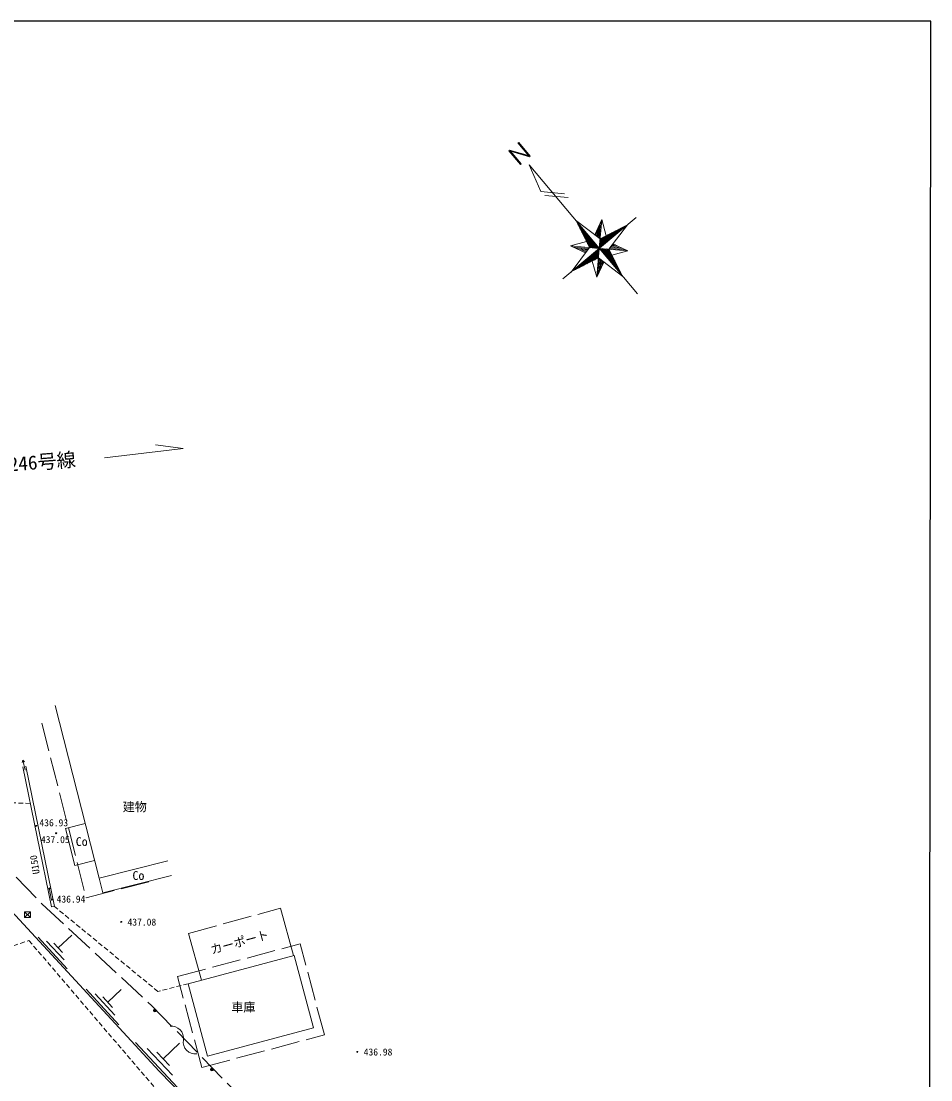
# Model space of a CAD drawing. Units: millimetres, scale not verified. Extents: x 5000 to 205306, y 4475 to 143512.
# Drawn here: x 157922 to 205306, y 88368 to 143512 of the extents above; entities that cross this region are included whole.
import ezdxf
from ezdxf.enums import TextEntityAlignment as Align

# ---------------------------------------------------------------- set-up
doc = ezdxf.new("R2010")
doc.units = ezdxf.units.MM
doc.header["$LTSCALE"] = 250
doc.linetypes.add('DASHED', pattern=[7.5, 6, -1.5])
doc.linetypes.add('USER2', pattern=[1.5, 1, -0.5])
for name, color, linetype, lineweight in [('図枠', 7, 'Continuous', 25), ('基準点プロット', 7, 'Continuous', 13), ('方位', 7, 'Continuous', 13), ('汎用Layer', 7, 'Continuous', 13), ('独標', 7, 'Continuous', 13), ('現況', 7, 'Continuous', 13)]:
    doc.layers.add(name, color=color, linetype=linetype, lineweight=lineweight)
doc.styles.add('ＭＳ ゴシック', font='')
doc.styles.get('ＭＳ ゴシック').set_extended_font_data('MS Gothic')

msp = doc.modelspace()

# ---------------------------------------------------------------- hatches: boundary and pattern name
at = {"layer": '独標'}
for points in [[(158676.7, 101593, 0.41422), (158706.7, 101563, 0.41422)], [(159499.7, 97749.6, 0.41421), (159529.7, 97719.6, 0.41421)], [(163104.3, 96585.1, 0.41422), (163134.3, 96555.1, 0.41422)], [(175406.5, 89819.1, 0.41421), (175436.5, 89789.1, 0.41421)]]:
    msp.add_hatch(color=256, dxfattribs=at).paths.add_polyline_path(points)
h = msp.add_hatch(color=256, dxfattribs=at)
edge = h.paths.add_edge_path()
edge.add_ellipse((159741.3, 101212), major_axis=(23, 19.3), ratio=1, start_angle=140, end_angle=-40)
at = {"layer": '現況'}
for points in [[(164958.7, 91977.7, 1), (164808.7, 91977.7, 0.41421), (164883.7, 91902.7, 0.41421)], [(167933.3, 88906.3, 1), (167783.3, 88906.3, 0.41421), (167858.3, 88831.3, 0.41421)]]:
    msp.add_hatch(color=256, dxfattribs=at).paths.add_polyline_path(points)

# ---------------------------------------------------------------- linework, layer by layer
at = {"layer": '図枠'}
msp.add_lwpolyline([(5040.7, 5000), (205168.5, 5044), (205305.7, 143512), (5000, 143509.7)], close=True, dxfattribs=at)
at = {"layer": '基準点プロット'}
for p, q in [((158099.6, 96822.1), (158399.6, 97122.1)), ((158099.6, 97122.1), (158399.6, 96822.1))]:
    msp.add_line(p, q, dxfattribs=at)
msp.add_lwpolyline([(158099.6, 96822.1), (158399.6, 96822.1), (158399.6, 97122.1), (158099.6, 97122.1)], close=True, dxfattribs=at)
at = {"layer": '方位'}
for p, q in [((183320.7, 136765.9), (183362.9, 136801.3)), ((183924.5, 136046.3), (183320.7, 136765.9)), ((183362.9, 136801.3), (184351, 136512.2)), ((183390.5, 136767.2), (184361.7, 136483)), ((183800.4, 137168.4), (183838.8, 137200.6)), ((184351, 136512.2), (183800.4, 137168.4)), ((184380.9, 136515.7), (183819.6, 137184.5)), ((183838.8, 137200.6), (184442.7, 136481)), ((183943.7, 136062.4), (183374.4, 136740.9)), ((184400.4, 136445.6), (183412.3, 136734.7)), ((183412.3, 136734.7), (183962.9, 136078.5)), ((184400.4, 136445.6), (184442.7, 136481)), ((183924.5, 136046.3), (183962.9, 136078.5)), ((184384.9, 136023.8), (190020.5, 129307.5)), ((184384.9, 136023.8), (184983.6, 134635.2)), ((184983.6, 134635.2), (186224.6, 134526.6)), ((186410, 134322.8), (185200, 134428.7)), ((189949.5, 133283.9), (186140.5, 130087.8)), ((188076.8, 132175), (186800.1, 133145.4)), ((186825.5, 133115.1), (187534.1, 131719.6)), ((186925.7, 132917.8), (187962.6, 131682.1)), ((188164.2, 133173.2), (187795.5, 132388.9)), ((188040.6, 132910.3), (187982.5, 132246.7)), ((188102.4, 133041.7), (188029.6, 132210.9)), ((188164.2, 133173.2), (188033.2, 131675.9)), ((188164.2, 133173.2), (188393.1, 132335.6)), ((188532.3, 131632.3), (189502.6, 132908.9)), ((187025.9, 132720.4), (187892, 131688.3)), ((187126.1, 132523.1), (187821.4, 131694.5)), ((187855.2, 132515.9), (187841, 132354.2)), ((187917, 132647.3), (187888.2, 132318.4)), ((187978.8, 132778.8), (187935.4, 132282.5)), ((189275, 132783.4), (188039.3, 131746.5)), ((189077.7, 132683.2), (188045.5, 131817.1)), ((188880.3, 132583), (188051.7, 131887.7)), ((188682.9, 132482.7), (188057.8, 131958.3)), ((188485.6, 132382.5), (188064, 132028.9)), ((189472.4, 132883.6), (188076.8, 132175)), ((186535.9, 131806.9), (187373.5, 132035.9)), ((186535.9, 131806.9), (188033.2, 131675.9)), ((186535.9, 131806.9), (187320.2, 131438.3)), ((187226.3, 132325.7), (187750.8, 131700.6)), ((187326.5, 132128.3), (187680.2, 131706.8)), ((187426.7, 131931), (187609.7, 131713)), ((188288.2, 132282.3), (188070.2, 132099.4)), ((189004.6, 131792.1), (188675.6, 131820.9)), ((188873.1, 131853.9), (188711.5, 131868)), ((189530.4, 131544.9), (188746.1, 131913.6)), ((187534.1, 131719.6), (186563.7, 130442.9)), ((186667.3, 131745.1), (187498.2, 131672.4)), ((186791.3, 130568.5), (188027, 131605.3)), ((186798.8, 131683.3), (187462.4, 131625.3)), ((186930.3, 131621.5), (187426.5, 131578.1)), ((186988.7, 130668.7), (188020.8, 131534.8)), ((187061.8, 131559.8), (187390.7, 131531)), ((187186, 130768.9), (188014.6, 131464.2)), ((187193.2, 131497.9), (187354.9, 131483.8)), ((187383.4, 130869.1), (188008.5, 131393.6)), ((187580.7, 130969.3), (188002.3, 131323)), ((187778.1, 131069.5), (187996.1, 131252.4)), ((187902.2, 130178.6), (188033.2, 131675.9)), ((189530.4, 131544.9), (188033.2, 131675.9)), ((189140.6, 130434.1), (188103.7, 131669.8)), ((189040.4, 130631.4), (188174.3, 131663.6)), ((188940.2, 130828.8), (188244.9, 131657.4)), ((188840, 131026.1), (188315.5, 131651.2)), ((188739.8, 131223.5), (188386.1, 131645.1)), ((188639.6, 131420.9), (188456.6, 131638.9)), ((189240.8, 130236.7), (188532.3, 131632.3)), ((189399, 131606.7), (188568.1, 131679.4)), ((189267.5, 131668.5), (188603.9, 131726.6)), ((189136, 131730.3), (188639.8, 131773.7)), ((189530.4, 131544.9), (188692.8, 131316)), ((186593.9, 130468.3), (187989.5, 131176.8)), ((187902.2, 130178.6), (187673.2, 131016.2)), ((187902.2, 130178.6), (188270.8, 130963)), ((187963.9, 130310.1), (188036.6, 131141)), ((187989.5, 131176.8), (189266.2, 130206.5)), ((188025.7, 130441.6), (188083.8, 131105.1)), ((188087.5, 130573), (188130.9, 131069.3)), ((188149.3, 130704.5), (188178.1, 131033.5)), ((188211.1, 130836), (188225.3, 130997.6))]:
    msp.add_line(p, q, dxfattribs=at)
at = {"layer": '独標'}
for p, q in [((166360.5, 121255), (164926.7, 121451.8)), ((162262.1, 120764.6), (166360.5, 121255)), ((159502, 97372.8), (159649, 97402.9))]:
    msp.add_line(p, q, dxfattribs=at)
for points in [[(158676.7, 101593, 0.41422), (158706.7, 101563, 0.41422)], [(159499.7, 97749.6, 0.41421), (159529.7, 97719.6, 0.41421)], [(163104.3, 96585.1, 0.41422), (163134.3, 96555.1, 0.41422)], [(175406.5, 89819.1, 0.41421), (175436.5, 89789.1, 0.41421)]]:
    msp.add_lwpolyline(points, format="xyb", close=True, dxfattribs=at)
for centre, start, end in [((158706.7, 101593), 359.99908, 180.00092), ((159741.3, 101212), 359.99898, 180.00102), ((159741.3, 101212), 180, 360), ((159529.7, 97749.6), 0, 180), ((163134.3, 96585.1), 359.99908, 180.00092), ((175436.5, 89819.1), 0, 180)]:
    msp.add_arc(centre, 30, start, end, dxfattribs=at)
at = {"layer": '現況'}
for p, q in [((161981.9, 98868.9), (159695.1, 107872.9)), ((158133.7, 104499.3), (158015.1, 105012.7)), ((159502, 97372.8), (158011.8, 104670.3)), ((159649, 97402.9), (158158.7, 104700.3)), ((160228.3, 101467.2), (161255.7, 101728.1)), ((160720.7, 99528.7), (160228.3, 101467.2)), ((161748, 99789.6), (160720.7, 99528.7)), ((161981.9, 98868.9), (165552.8, 99775.8)), ((162173.9, 98112.9), (161981.9, 98868.9)), ((162173.9, 98112.9), (165744.8, 99019.8)), ((159485.5, 97812.6), (159376, 98376.6)), ((171426.4, 97311.1), (172111.9, 94839.3)), ((166643.3, 95984.8), (167315.7, 93560)), ((160318.8, 94151.7), (158802.6, 95793.3)), ((160159.2, 94612.8), (159249.5, 95597.7)), ((160075.5, 94991.7), (159620.6, 95484.2)), ((159848.1, 95238), (160568, 95902.9)), ((172145.5, 94848.3), (166624, 93375.5)), ((173150.7, 91080.1), (172145.5, 94848.3)), ((167629.2, 89607.2), (166624, 93375.5)), ((163007.2, 91240.8), (161299.5, 93089.9)), ((162802.8, 91737.3), (161778.1, 92846.7)), ((162683.7, 92141.3), (162171.4, 92696)), ((162427.5, 92418.6), (163127.5, 93065.1)), ((173150.7, 91080.1), (167629.2, 89607.2)), ((166070.8, 87974.4), (163870.6, 90306)), ((165802, 88602.3), (164481.9, 90001.3)), ((165313.2, 89463.4), (166177.3, 90278.8)), ((165643.2, 89113.7), (164983.2, 89813.1))]:
    msp.add_line(p, q, dxfattribs=at)
at = {"layer": '現況', "linetype": 'DASHED'}
for p, q in [((166643.3, 95984.8), (171426.4, 97311.1)), ((166068.6, 93744.8), (172451.5, 95447.4)), ((173717.3, 90710.7), (172451.5, 95447.4)), ((167335.2, 89005.2), (166068.6, 93744.8)), ((167335.2, 89005.2), (173717.3, 90710.7))]:
    msp.add_line(p, q, dxfattribs=at)
for points in [[(144854.9, 112384), (148013.5, 108739.8), (153769.2, 102975.6), (159019.5, 97517.6), (164732, 92221.3), (171230.3, 85541.9)], [(158995.2, 106953.7), (161306.7, 97852.6), (164877.6, 98759.6)]]:
    msp.add_lwpolyline(points, dxfattribs=at)
at = {"layer": '現況'}
for points in [[(172695.1, 83206.5), (171253.3, 83055.3), (170339.6, 83451), (170337.7, 83453.3), (165106.4, 88820.7), (157207.8, 97372.6), (149678.5, 105329.2), (143741.5, 111902.3), (142857.2, 111891.9), (141014.9, 110132.2)], [(157972.8, 104902.7), (158015.1, 105012.7), (158097.4, 104938.5)], [(159344.5, 98298.6), (159376, 98376.6), (159431.2, 98318.7)]]:
    msp.add_lwpolyline(points, dxfattribs=at)
at = {"layer": '現況', "linetype": 'USER2'}
for points in [[(158399.9, 102769.6), (155222.4, 102859), (153517.2, 104742.6)], [(166624, 93375.5), (165044.3, 92971.9), (159649, 97402.9)]]:
    msp.add_lwpolyline(points, dxfattribs=at)
msp.add_lwpolyline([(145735.6, 95070.1), (150955.1, 96083.9), (151880.9, 94869.3), (154475.8, 95822.9), (155380.9, 94645.9), (158327.6, 95622.4), (166384.9, 86208), (167052.5, 86428.8), (169492.2, 81240.9), (166105, 79828.7), (166748.1, 75205), (169270, 68111), (171372.6, 60431.1), (160925.8, 57470.3), (158801.2, 62280.3), (156178.1, 69183.5), (151460.8, 78626.8), (150319.2, 81306.5), (150830.6, 81729.2), (147989.3, 88463.2), (145878.1, 94013.6)], close=True, dxfattribs=at)
at = {"layer": '現況'}
for points in [[(164958.7, 91977.7, 1), (164808.7, 91977.7, 0.41421), (164883.7, 91902.7, 0.41421)], [(167933.3, 88906.3, 1), (167783.3, 88906.3, 0.41421), (167858.3, 88831.3, 0.41421)]]:
    msp.add_lwpolyline(points, format="xyb", close=True, dxfattribs=at)
for centre, start, end in [((165753.8, 90540.3), 350.95136, 97.21156), ((166988.2, 90343.7), 170.95136, 277.21156)]:
    msp.add_arc(centre, 625, start, end, dxfattribs=at)

# ---------------------------------------------------------------- texts
at = {"layer": '汎用Layer', "style": 'ＭＳ ゴシック'}
for s, height, rotation, p in [('至\u3000（国）246号線', 733.1, 4.428, (152337.1, 119453)), ('U150', 366.6, 99.005, (158995.4, 99128.7)), ('カーポート', 458.2, 15.24, (167889.9, 94775.5))]:
    msp.add_text(s, height=height, rotation=rotation, dxfattribs=at).set_placement(p, align=Align.BOTTOM_LEFT)
for s, p in [('建物', (163216.7, 102216.3)), ('Co', (160763.2, 100410.2)), ('Co', (163719.1, 98642.4)), ('車庫', (168872.8, 91776.7))]:
    msp.add_text(s, height=458.2, dxfattribs=at).set_placement(p, align=Align.BOTTOM_LEFT)
at = {"layer": '独標', "style": 'ＭＳ ゴシック'}
for s, p in [('436.93', (159620.6, 101759.6)), ('437.05', (159700.1, 100884.4)), ('436.94', (160515.9, 97782.9)), ('437.08', (164209.3, 96585.1)), ('436.98', (176511.5, 89819.1))]:
    msp.add_text(s, height=366.6, dxfattribs=at).set_placement(p, align=Align.MIDDLE_CENTER)

doc.saveas('drawing.dxf')
